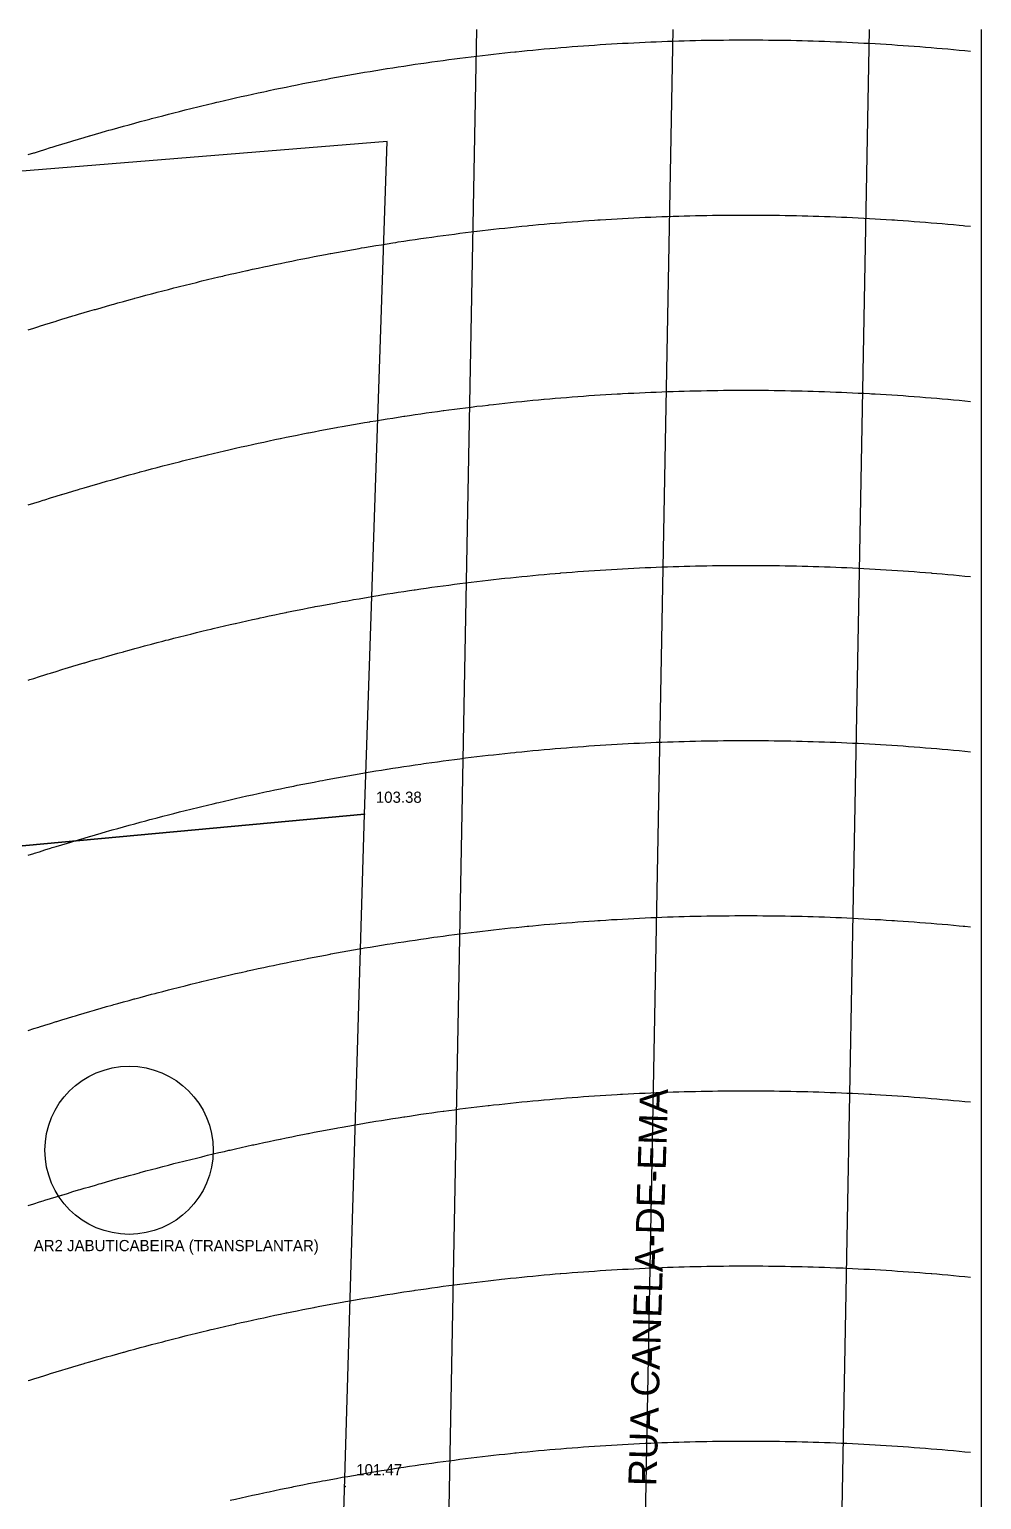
# Model space of a CAD drawing. Header units: metres. Extents: x -14.2 to 26.2, y -13.1 to 40.
# Drawn here: x 9.22 to 26.2, y 13.77 to 40 of the extents above; entities that cross this region are included whole.
import ezdxf

# ---------------------------------------------------------------- set-up
doc = ezdxf.new("R2010")
doc.units = ezdxf.units.M
for name, color, linetype in [('ARVORES', 94, 'Continuous'), ('CONFRONTANTES', 8, 'Continuous'), ('COTAS_TERRENO', 2, 'Continuous'), ('CURVAS_050', 62, 'Continuous'), ('CURVAS_1M', 3, 'Continuous'), ('LOTE', 1, 'Continuous'), ('PASSEIO', 8, 'Continuous'), ('RUAS', 9, 'Continuous'), ('TEXTOS', 7, 'Continuous')]:
    doc.layers.add(name, color=color, linetype=linetype)

msp = doc.modelspace()

# ---------------------------------------------------------------- linework, layer by layer
at = {"layer": 'ARVORES'}
msp.add_circle((11, 20), 1.5, dxfattribs=at)
at = {"layer": 'CONFRONTANTES'}
msp.add_lwpolyline([(-1, 24.5), (15.2, 26), (15.6, 38), (-1.6, 36.6)], close=True, dxfattribs=at)
at = {"layer": 'COTAS_TERRENO'}
for p in [(15.2, 26, 103.382), (14.85, 14, 101.472)]:
    msp.add_point(p, dxfattribs=at)
at = {"layer": 'CURVAS_050'}
for points, elevation in [([(9.2, 37.765), (9.3, 37.796), (9.311, 37.8), (9.4, 37.828), (9.5, 37.859), (9.6, 37.89), (9.631, 37.9), (9.7, 37.921), (9.8, 37.952), (9.9, 37.982), (9.959, 38), (10, 38.012), (10.1, 38.042), (10.2, 38.072), (10.295, 38.1), (10.3, 38.101), (10.4, 38.13), (10.5, 38.159), (10.6, 38.188), (10.642, 38.2), (10.7, 38.216), (10.8, 38.244), (10.9, 38.272), (11, 38.3), (11, 38.3), (11.1, 38.327), (11.2, 38.354), (11.3, 38.381), (11.37, 38.4), (11.4, 38.408), (11.5, 38.434), (11.6, 38.46), (11.7, 38.486), (11.753, 38.5), (11.8, 38.512), (11.9, 38.537), (12, 38.563), (12.1, 38.587), (12.151, 38.6), (12.2, 38.612), (12.3, 38.636), (12.4, 38.66), (12.5, 38.684), (12.566, 38.7), (12.6, 38.708), (12.7, 38.731), (12.8, 38.755), (12.9, 38.777), (13, 38.8), (13, 38.8), (13.1, 38.822), (13.2, 38.844), (13.3, 38.866), (13.4, 38.888), (13.456, 38.9), (13.5, 38.909), (13.6, 38.931), (13.7, 38.951), (13.8, 38.972), (13.9, 38.992), (13.938, 39), (14, 39.013), (14.1, 39.032), (14.2, 39.052), (14.3, 39.071), (14.4, 39.091), (14.45, 39.1), (14.5, 39.109), (14.6, 39.128), (14.7, 39.146), (14.8, 39.165), (14.9, 39.182), (15, 39.2), (15, 39.2), (15.1, 39.217), (15.2, 39.235), (15.3, 39.251), (15.4, 39.268), (15.5, 39.284), (15.597, 39.3), (15.6, 39.301), (15.7, 39.316), (15.8, 39.332), (15.9, 39.347), (16, 39.362), (16.1, 39.377), (16.2, 39.392), (16.256, 39.4), (16.3, 39.406), (16.4, 39.42), (16.5, 39.434), (16.6, 39.448), (16.7, 39.461), (16.8, 39.474), (16.9, 39.487), (17, 39.5), (17, 39.5), (17.1, 39.512), (17.2, 39.525), (17.3, 39.536), (17.4, 39.548), (17.5, 39.559), (17.6, 39.57), (17.7, 39.581), (17.8, 39.592), (17.877, 39.6), (17.9, 39.602), (18, 39.612), (18.1, 39.622), (18.2, 39.632), (18.3, 39.641), (18.4, 39.651), (18.5, 39.659), (18.6, 39.668), (18.7, 39.676), (18.8, 39.684), (18.9, 39.692), (19, 39.7), (19, 39.7), (19.1, 39.707), (19.2, 39.714), (19.3, 39.721), (19.4, 39.728), (19.5, 39.734), (19.6, 39.74), (19.7, 39.746), (19.8, 39.752), (19.9, 39.757), (20, 39.762), (20.1, 39.767), (20.2, 39.772), (20.3, 39.776), (20.4, 39.781), (20.5, 39.784), (20.6, 39.788), (20.7, 39.791), (20.8, 39.795), (20.9, 39.797), (21, 39.8), (21, 39.8), (21.1, 39.802), (21.2, 39.805), (21.3, 39.806), (21.4, 39.808), (21.5, 39.809), (21.6, 39.81), (21.7, 39.811), (21.8, 39.812), (21.9, 39.812), (22, 39.812), (22.1, 39.812), (22.2, 39.812), (22.3, 39.811), (22.4, 39.81), (22.5, 39.809), (22.6, 39.808), (22.7, 39.806), (22.8, 39.805), (22.9, 39.802), (23, 39.8), (23, 39.8), (23.1, 39.797), (23.2, 39.795), (23.3, 39.791), (23.4, 39.788), (23.5, 39.784), (23.6, 39.781), (23.7, 39.776), (23.8, 39.772), (23.9, 39.767), (24, 39.762), (24.1, 39.757), (24.2, 39.752), (24.3, 39.746), (24.4, 39.74), (24.5, 39.734), (24.6, 39.728), (24.7, 39.721), (24.8, 39.714), (24.9, 39.707), (25, 39.7), (25, 39.7), (25.1, 39.692), (25.2, 39.684), (25.3, 39.676), (25.4, 39.668), (25.5, 39.659), (25.6, 39.651), (25.7, 39.641), (25.8, 39.632), (25.9, 39.622), (26, 39.612)], 105.5), ([(9.2, 31.514), (9.3, 31.546), (9.4, 31.578), (9.47, 31.6), (9.5, 31.609), (9.6, 31.64), (9.7, 31.671), (9.793, 31.7), (9.8, 31.702), (9.9, 31.732), (10, 31.762), (10.1, 31.792), (10.126, 31.8), (10.2, 31.822), (10.3, 31.851), (10.4, 31.88), (10.468, 31.9), (10.5, 31.909), (10.6, 31.938), (10.7, 31.966), (10.8, 31.994), (10.82, 32), (10.9, 32.022), (11, 32.05), (11.1, 32.077), (11.183, 32.1), (11.2, 32.105), (11.3, 32.131), (11.4, 32.158), (11.5, 32.184), (11.56, 32.2), (11.6, 32.21), (11.7, 32.236), (11.8, 32.262), (11.9, 32.287), (11.95, 32.3), (12, 32.312), (12.1, 32.337), (12.2, 32.362), (12.3, 32.386), (12.356, 32.4), (12.4, 32.411), (12.5, 32.434), (12.6, 32.458), (12.7, 32.481), (12.781, 32.5), (12.8, 32.505), (12.9, 32.527), (13, 32.55), (13.1, 32.572), (13.2, 32.595), (13.225, 32.6), (13.3, 32.616), (13.4, 32.638), (13.5, 32.659), (13.6, 32.681), (13.693, 32.7), (13.7, 32.701), (13.8, 32.722), (13.9, 32.742), (14, 32.763), (14.1, 32.782), (14.19, 32.8), (14.2, 32.802), (14.3, 32.821), (14.4, 32.841), (14.5, 32.859), (14.6, 32.878), (14.7, 32.896), (14.72, 32.9), (14.8, 32.915), (14.9, 32.932), (15, 32.95), (15.1, 32.967), (15.2, 32.985), (15.292, 33), (15.3, 33.001), (15.4, 33.018), (15.5, 33.034), (15.6, 33.051), (15.7, 33.066), (15.8, 33.082), (15.9, 33.097), (15.917, 33.1), (16, 33.112), (16.1, 33.127), (16.2, 33.142), (16.3, 33.156), (16.4, 33.17), (16.5, 33.184), (16.6, 33.198), (16.615, 33.2), (16.7, 33.211), (16.8, 33.224), (16.9, 33.237), (17, 33.25), (17.1, 33.262), (17.2, 33.275), (17.3, 33.286), (17.4, 33.298), (17.418, 33.3), (17.5, 33.309), (17.6, 33.32), (17.7, 33.331), (17.8, 33.342), (17.9, 33.352), (18, 33.362), (18.1, 33.372), (18.2, 33.382), (18.3, 33.391), (18.395, 33.4), (18.4, 33.401), (18.5, 33.409), (18.6, 33.418), (18.7, 33.426), (18.8, 33.435), (18.9, 33.442), (19, 33.45), (19.1, 33.457), (19.2, 33.465), (19.3, 33.471), (19.4, 33.478), (19.5, 33.484), (19.6, 33.491), (19.7, 33.496), (19.764, 33.5), (19.8, 33.502), (19.9, 33.507), (20, 33.512), (20.1, 33.517), (20.2, 33.522), (20.3, 33.526), (20.4, 33.53), (20.5, 33.534), (20.6, 33.538), (20.7, 33.541), (20.8, 33.544), (20.9, 33.547), (21, 33.55), (21.1, 33.552), (21.2, 33.554), (21.3, 33.556), (21.4, 33.558), (21.5, 33.559), (21.6, 33.56), (21.7, 33.561), (21.8, 33.562), (21.9, 33.562), (22, 33.562), (22.1, 33.562), (22.2, 33.562), (22.3, 33.561), (22.4, 33.56), (22.5, 33.559), (22.6, 33.558), (22.7, 33.556), (22.8, 33.554), (22.9, 33.552), (23, 33.55), (23.1, 33.547), (23.2, 33.544), (23.3, 33.541), (23.4, 33.538), (23.5, 33.534), (23.6, 33.53), (23.7, 33.526), (23.8, 33.522), (23.9, 33.517), (24, 33.512), (24.1, 33.507), (24.2, 33.502), (24.236, 33.5), (24.3, 33.496), (24.4, 33.491), (24.5, 33.484), (24.6, 33.478), (24.7, 33.471), (24.8, 33.465), (24.9, 33.457), (25, 33.45), (25.1, 33.442), (25.2, 33.435), (25.3, 33.426), (25.4, 33.418), (25.5, 33.409), (25.6, 33.401), (25.605, 33.4), (25.7, 33.391), (25.8, 33.382), (25.9, 33.372), (26, 33.362)], 104.5), ([(9.2, 25.265), (9.3, 25.296), (9.311, 25.3), (9.4, 25.328), (9.5, 25.359), (9.6, 25.39), (9.631, 25.4), (9.7, 25.421), (9.8, 25.452), (9.9, 25.482), (9.959, 25.5), (10, 25.512), (10.1, 25.542), (10.2, 25.572), (10.295, 25.6), (10.3, 25.601), (10.4, 25.63), (10.5, 25.659), (10.6, 25.688), (10.642, 25.7), (10.7, 25.716), (10.8, 25.744), (10.9, 25.772), (11, 25.8), (11, 25.8), (11.1, 25.827), (11.2, 25.854), (11.3, 25.881), (11.37, 25.9), (11.4, 25.908), (11.5, 25.934), (11.6, 25.96), (11.7, 25.986), (11.753, 26), (11.8, 26.012), (11.9, 26.037), (12, 26.063), (12.1, 26.087), (12.151, 26.1), (12.2, 26.112), (12.3, 26.136), (12.4, 26.16), (12.5, 26.184), (12.566, 26.2), (12.6, 26.208), (12.7, 26.231), (12.8, 26.255), (12.9, 26.277), (13, 26.3), (13, 26.3), (13.1, 26.322), (13.2, 26.344), (13.3, 26.366), (13.4, 26.388), (13.456, 26.4), (13.5, 26.409), (13.6, 26.431), (13.7, 26.451), (13.8, 26.472), (13.9, 26.492), (13.938, 26.5), (14, 26.513), (14.1, 26.532), (14.2, 26.552), (14.3, 26.571), (14.4, 26.591), (14.45, 26.6), (14.5, 26.609), (14.6, 26.628), (14.7, 26.646), (14.8, 26.665), (14.9, 26.682), (15, 26.7), (15, 26.7), (15.1, 26.717), (15.2, 26.735), (15.3, 26.751), (15.4, 26.768), (15.5, 26.784), (15.597, 26.8), (15.6, 26.801), (15.7, 26.816), (15.8, 26.832), (15.9, 26.847), (16, 26.862), (16.1, 26.877), (16.2, 26.892), (16.256, 26.9), (16.3, 26.906), (16.4, 26.92), (16.5, 26.934), (16.6, 26.948), (16.7, 26.961), (16.8, 26.974), (16.9, 26.987), (17, 27), (17, 27), (17.1, 27.012), (17.2, 27.025), (17.3, 27.036), (17.4, 27.048), (17.5, 27.059), (17.6, 27.07), (17.7, 27.081), (17.8, 27.092), (17.877, 27.1), (17.9, 27.102), (18, 27.112), (18.1, 27.122), (18.2, 27.132), (18.3, 27.141), (18.4, 27.151), (18.5, 27.159), (18.6, 27.168), (18.7, 27.176), (18.8, 27.184), (18.9, 27.192), (19, 27.2), (19, 27.2), (19.1, 27.207), (19.2, 27.214), (19.3, 27.221), (19.4, 27.228), (19.5, 27.234), (19.6, 27.241), (19.7, 27.246), (19.8, 27.252), (19.9, 27.257), (20, 27.262), (20.1, 27.267), (20.2, 27.272), (20.3, 27.276), (20.4, 27.281), (20.5, 27.284), (20.6, 27.288), (20.7, 27.291), (20.8, 27.295), (20.9, 27.297), (21, 27.3), (21, 27.3), (21.1, 27.302), (21.2, 27.305), (21.3, 27.306), (21.4, 27.308), (21.5, 27.309), (21.6, 27.31), (21.7, 27.311), (21.8, 27.312), (21.9, 27.312), (22, 27.312), (22.1, 27.312), (22.2, 27.312), (22.3, 27.311), (22.4, 27.31), (22.5, 27.309), (22.6, 27.308), (22.7, 27.306), (22.8, 27.305), (22.9, 27.302), (23, 27.3), (23, 27.3), (23.1, 27.297), (23.2, 27.295), (23.3, 27.291), (23.4, 27.288), (23.5, 27.284), (23.6, 27.281), (23.7, 27.276), (23.8, 27.272), (23.9, 27.267), (24, 27.262), (24.1, 27.257), (24.2, 27.252), (24.3, 27.246), (24.4, 27.241), (24.5, 27.234), (24.6, 27.228), (24.7, 27.221), (24.8, 27.214), (24.9, 27.207), (25, 27.2), (25, 27.2), (25.1, 27.192), (25.2, 27.184), (25.3, 27.176), (25.4, 27.168), (25.5, 27.159), (25.6, 27.151), (25.7, 27.141), (25.8, 27.132), (25.9, 27.122), (26, 27.112)], 103.5), ([(9.2, 19.014), (9.3, 19.046), (9.4, 19.078), (9.47, 19.1), (9.5, 19.109), (9.6, 19.14), (9.7, 19.171), (9.793, 19.2), (9.8, 19.202), (9.9, 19.232), (10, 19.262), (10.1, 19.292), (10.126, 19.3), (10.2, 19.322), (10.3, 19.351), (10.4, 19.38), (10.468, 19.4), (10.5, 19.409), (10.6, 19.438), (10.7, 19.466), (10.8, 19.494), (10.82, 19.5), (10.9, 19.522), (11, 19.55), (11.1, 19.577), (11.183, 19.6), (11.2, 19.605), (11.3, 19.631), (11.4, 19.658), (11.5, 19.684), (11.56, 19.7), (11.6, 19.71), (11.7, 19.736), (11.8, 19.762), (11.9, 19.787), (11.95, 19.8), (12, 19.812), (12.1, 19.837), (12.2, 19.862), (12.3, 19.886), (12.356, 19.9), (12.4, 19.911), (12.5, 19.934), (12.6, 19.958), (12.7, 19.981), (12.781, 20), (12.8, 20.005), (12.9, 20.027), (13, 20.05), (13.1, 20.072), (13.2, 20.095), (13.225, 20.1), (13.3, 20.116), (13.4, 20.138), (13.5, 20.159), (13.6, 20.181), (13.693, 20.2), (13.7, 20.201), (13.8, 20.222), (13.9, 20.242), (14, 20.263), (14.1, 20.282), (14.19, 20.3), (14.2, 20.302), (14.3, 20.321), (14.4, 20.34), (14.5, 20.359), (14.6, 20.378), (14.7, 20.396), (14.72, 20.4), (14.8, 20.415), (14.9, 20.432), (15, 20.45), (15.1, 20.467), (15.2, 20.485), (15.292, 20.5), (15.3, 20.501), (15.4, 20.518), (15.5, 20.534), (15.6, 20.551), (15.7, 20.566), (15.8, 20.582), (15.9, 20.597), (15.917, 20.6), (16, 20.612), (16.1, 20.627), (16.2, 20.642), (16.3, 20.656), (16.4, 20.67), (16.5, 20.684), (16.6, 20.698), (16.615, 20.7), (16.7, 20.711), (16.8, 20.724), (16.9, 20.737), (17, 20.75), (17.1, 20.762), (17.2, 20.774), (17.3, 20.786), (17.4, 20.798), (17.418, 20.8), (17.5, 20.809), (17.6, 20.82), (17.7, 20.831), (17.8, 20.842), (17.9, 20.852), (18, 20.862), (18.1, 20.872), (18.2, 20.882), (18.3, 20.891), (18.395, 20.9), (18.4, 20.901), (18.5, 20.909), (18.6, 20.918), (18.7, 20.926), (18.8, 20.935), (18.9, 20.942), (19, 20.95), (19.1, 20.957), (19.2, 20.965), (19.3, 20.971), (19.4, 20.978), (19.5, 20.984), (19.6, 20.991), (19.7, 20.996), (19.764, 21), (19.8, 21.002), (19.9, 21.007), (20, 21.012), (20.1, 21.017), (20.2, 21.022), (20.3, 21.026), (20.4, 21.03), (20.5, 21.034), (20.6, 21.038), (20.7, 21.041), (20.8, 21.044), (20.9, 21.047), (21, 21.05), (21.1, 21.052), (21.2, 21.054), (21.3, 21.056), (21.4, 21.058), (21.5, 21.059), (21.6, 21.06), (21.7, 21.061), (21.8, 21.062), (21.9, 21.062), (22, 21.062), (22.1, 21.062), (22.2, 21.062), (22.3, 21.061), (22.4, 21.06), (22.5, 21.059), (22.6, 21.058), (22.7, 21.056), (22.8, 21.054), (22.9, 21.052), (23, 21.05), (23.1, 21.047), (23.2, 21.044), (23.3, 21.041), (23.4, 21.038), (23.5, 21.034), (23.6, 21.03), (23.7, 21.026), (23.8, 21.022), (23.9, 21.017), (24, 21.012), (24.1, 21.007), (24.2, 21.002), (24.236, 21), (24.3, 20.996), (24.4, 20.991), (24.5, 20.984), (24.6, 20.978), (24.7, 20.971), (24.8, 20.965), (24.9, 20.957), (25, 20.95), (25.1, 20.942), (25.2, 20.935), (25.3, 20.926), (25.4, 20.918), (25.5, 20.909), (25.6, 20.901), (25.605, 20.9), (25.7, 20.891), (25.8, 20.882), (25.9, 20.872), (26, 20.862)], 102.5), ([(12.8, 13.755), (12.9, 13.777), (13, 13.8), (13, 13.8), (13.1, 13.822), (13.2, 13.844), (13.3, 13.866), (13.4, 13.888), (13.456, 13.9), (13.5, 13.909), (13.6, 13.931), (13.7, 13.951), (13.8, 13.972), (13.9, 13.992), (13.938, 14), (14, 14.013), (14.1, 14.032), (14.2, 14.052), (14.3, 14.071), (14.4, 14.091), (14.45, 14.1), (14.5, 14.109), (14.6, 14.128), (14.7, 14.146), (14.8, 14.165), (14.9, 14.182), (15, 14.2), (15, 14.2), (15.1, 14.217), (15.2, 14.235), (15.3, 14.251), (15.4, 14.268), (15.5, 14.284), (15.597, 14.3), (15.6, 14.301), (15.7, 14.316), (15.8, 14.332), (15.9, 14.347), (16, 14.362), (16.1, 14.377), (16.2, 14.392), (16.256, 14.4), (16.3, 14.406), (16.4, 14.42), (16.5, 14.434), (16.6, 14.448), (16.7, 14.461), (16.8, 14.474), (16.9, 14.487), (17, 14.5), (17, 14.5), (17.1, 14.512), (17.2, 14.525), (17.3, 14.536), (17.4, 14.548), (17.5, 14.559), (17.6, 14.57), (17.7, 14.581), (17.8, 14.592), (17.877, 14.6), (17.9, 14.602), (18, 14.612), (18.1, 14.622), (18.2, 14.632), (18.3, 14.641), (18.4, 14.651), (18.5, 14.659), (18.6, 14.668), (18.7, 14.676), (18.8, 14.684), (18.9, 14.692), (19, 14.7), (19, 14.7), (19.1, 14.707), (19.2, 14.714), (19.3, 14.721), (19.4, 14.728), (19.5, 14.734), (19.6, 14.741), (19.7, 14.746), (19.8, 14.752), (19.9, 14.757), (20, 14.762), (20.1, 14.767), (20.2, 14.772), (20.3, 14.776), (20.4, 14.781), (20.5, 14.784), (20.6, 14.788), (20.7, 14.791), (20.8, 14.795), (20.9, 14.797), (21, 14.8), (21, 14.8), (21.1, 14.802), (21.2, 14.805), (21.3, 14.806), (21.4, 14.808), (21.5, 14.809), (21.6, 14.81), (21.7, 14.811), (21.8, 14.812), (21.9, 14.812), (22, 14.812), (22.1, 14.812), (22.2, 14.812), (22.3, 14.811), (22.4, 14.81), (22.5, 14.809), (22.6, 14.808), (22.7, 14.806), (22.8, 14.805), (22.9, 14.802), (23, 14.8), (23, 14.8), (23.1, 14.797), (23.2, 14.795), (23.3, 14.791), (23.4, 14.788), (23.5, 14.784), (23.6, 14.781), (23.7, 14.776), (23.8, 14.772), (23.9, 14.767), (24, 14.762), (24.1, 14.757), (24.2, 14.752), (24.3, 14.746), (24.4, 14.741), (24.5, 14.734), (24.6, 14.728), (24.7, 14.721), (24.8, 14.714), (24.9, 14.707), (25, 14.7), (25, 14.7), (25.1, 14.692), (25.2, 14.684), (25.3, 14.676), (25.4, 14.668), (25.5, 14.659), (25.6, 14.651), (25.7, 14.641), (25.8, 14.632), (25.9, 14.622), (26, 14.612)], 101.5)]:
    msp.add_lwpolyline(points, dxfattribs=dict(at, elevation=elevation))
at = {"layer": 'CURVAS_1M'}
for points, elevation in [([(9.2, 34.639), (9.3, 34.671), (9.391, 34.7), (9.4, 34.703), (9.5, 34.734), (9.6, 34.765), (9.7, 34.796), (9.712, 34.8), (9.8, 34.827), (9.9, 34.857), (10, 34.887), (10.042, 34.9), (10.1, 34.917), (10.2, 34.947), (10.3, 34.976), (10.381, 35), (10.4, 35.005), (10.5, 35.034), (10.6, 35.063), (10.7, 35.091), (10.731, 35.1), (10.8, 35.119), (10.9, 35.147), (11, 35.175), (11.091, 35.2), (11.1, 35.202), (11.2, 35.229), (11.3, 35.256), (11.4, 35.283), (11.464, 35.3), (11.5, 35.309), (11.6, 35.335), (11.7, 35.361), (11.8, 35.387), (11.851, 35.4), (11.9, 35.412), (12, 35.437), (12.1, 35.462), (12.2, 35.487), (12.253, 35.5), (12.3, 35.511), (12.4, 35.536), (12.5, 35.559), (12.6, 35.583), (12.673, 35.6), (12.7, 35.606), (12.8, 35.63), (12.9, 35.652), (13, 35.675), (13.1, 35.697), (13.112, 35.7), (13.2, 35.719), (13.3, 35.741), (13.4, 35.763), (13.5, 35.784), (13.574, 35.8), (13.6, 35.806), (13.7, 35.826), (13.8, 35.847), (13.9, 35.867), (14, 35.888), (14.063, 35.9), (14.1, 35.907), (14.2, 35.927), (14.3, 35.946), (14.4, 35.965), (14.5, 35.984), (14.584, 36), (14.6, 36.003), (14.7, 36.021), (14.8, 36.04), (14.9, 36.057), (15, 36.075), (15.1, 36.092), (15.145, 36.1), (15.2, 36.11), (15.3, 36.126), (15.4, 36.143), (15.5, 36.159), (15.6, 36.176), (15.7, 36.191), (15.755, 36.2), (15.8, 36.207), (15.9, 36.222), (16, 36.237), (16.1, 36.252), (16.2, 36.267), (16.3, 36.281), (16.4, 36.295), (16.432, 36.3), (16.5, 36.309), (16.6, 36.323), (16.7, 36.336), (16.8, 36.349), (16.9, 36.362), (17, 36.375), (17.1, 36.387), (17.2, 36.4), (17.204, 36.4), (17.3, 36.411), (17.4, 36.423), (17.5, 36.434), (17.6, 36.445), (17.7, 36.456), (17.8, 36.467), (17.9, 36.477), (18, 36.487), (18.1, 36.497), (18.127, 36.5), (18.2, 36.507), (18.3, 36.516), (18.4, 36.526), (18.5, 36.534), (18.6, 36.543), (18.7, 36.551), (18.8, 36.559), (18.9, 36.567), (19, 36.575), (19.1, 36.582), (19.2, 36.59), (19.3, 36.596), (19.355, 36.6), (19.4, 36.603), (19.5, 36.609), (19.6, 36.616), (19.7, 36.621), (19.8, 36.627), (19.9, 36.632), (20, 36.637), (20.1, 36.642), (20.2, 36.647), (20.3, 36.651), (20.4, 36.656), (20.5, 36.659), (20.6, 36.663), (20.7, 36.666), (20.8, 36.67), (20.9, 36.672), (21, 36.675), (21.1, 36.677), (21.2, 36.679), (21.3, 36.681), (21.4, 36.683), (21.5, 36.684), (21.6, 36.685), (21.7, 36.686), (21.8, 36.687), (21.9, 36.687), (22, 36.687), (22.1, 36.687), (22.2, 36.687), (22.3, 36.686), (22.4, 36.685), (22.5, 36.684), (22.6, 36.683), (22.7, 36.681), (22.8, 36.679), (22.9, 36.677), (23, 36.675), (23.1, 36.672), (23.2, 36.67), (23.3, 36.666), (23.4, 36.663), (23.5, 36.659), (23.6, 36.656), (23.7, 36.651), (23.8, 36.647), (23.9, 36.642), (24, 36.637), (24.1, 36.632), (24.2, 36.627), (24.3, 36.621), (24.4, 36.616), (24.5, 36.609), (24.6, 36.603), (24.645, 36.6), (24.7, 36.596), (24.8, 36.59), (24.9, 36.582), (25, 36.575), (25.1, 36.567), (25.2, 36.559), (25.3, 36.551), (25.4, 36.543), (25.5, 36.534), (25.6, 36.526), (25.7, 36.516), (25.8, 36.507), (25.873, 36.5), (25.9, 36.497), (26, 36.487)], 105), ([(9.2, 28.39), (9.233, 28.4), (9.3, 28.421), (9.4, 28.453), (9.5, 28.484), (9.55, 28.5), (9.6, 28.515), (9.7, 28.546), (9.8, 28.577), (9.876, 28.6), (9.9, 28.607), (10, 28.637), (10.1, 28.667), (10.2, 28.697), (10.21, 28.7), (10.3, 28.726), (10.4, 28.755), (10.5, 28.784), (10.555, 28.8), (10.6, 28.813), (10.7, 28.841), (10.8, 28.869), (10.9, 28.897), (10.91, 28.9), (11, 28.925), (11.1, 28.952), (11.2, 28.979), (11.276, 29), (11.3, 29.006), (11.4, 29.033), (11.5, 29.059), (11.6, 29.085), (11.656, 29.1), (11.7, 29.111), (11.8, 29.137), (11.9, 29.162), (12, 29.188), (12.05, 29.2), (12.1, 29.212), (12.2, 29.237), (12.3, 29.261), (12.4, 29.286), (12.461, 29.3), (12.5, 29.309), (12.6, 29.333), (12.7, 29.356), (12.8, 29.379), (12.89, 29.4), (12.9, 29.402), (13, 29.425), (13.1, 29.447), (13.2, 29.469), (13.3, 29.491), (13.34, 29.5), (13.4, 29.513), (13.5, 29.534), (13.6, 29.556), (13.7, 29.576), (13.8, 29.597), (13.815, 29.6), (13.9, 29.617), (14, 29.638), (14.1, 29.657), (14.2, 29.677), (14.3, 29.696), (14.319, 29.7), (14.4, 29.716), (14.5, 29.734), (14.6, 29.753), (14.7, 29.771), (14.8, 29.79), (14.859, 29.8), (14.9, 29.807), (15, 29.825), (15.1, 29.842), (15.2, 29.86), (15.3, 29.876), (15.4, 29.893), (15.443, 29.9), (15.5, 29.909), (15.6, 29.926), (15.7, 29.941), (15.8, 29.957), (15.9, 29.972), (16, 29.987), (16.084, 30), (16.1, 30.002), (16.2, 30.017), (16.3, 30.031), (16.4, 30.045), (16.5, 30.059), (16.6, 30.073), (16.7, 30.086), (16.8, 30.099), (16.804, 30.1), (16.9, 30.112), (17, 30.125), (17.1, 30.137), (17.2, 30.15), (17.3, 30.161), (17.4, 30.173), (17.5, 30.184), (17.6, 30.195), (17.641, 30.2), (17.7, 30.206), (17.8, 30.217), (17.9, 30.227), (18, 30.237), (18.1, 30.247), (18.2, 30.257), (18.3, 30.266), (18.4, 30.276), (18.5, 30.284), (18.6, 30.293), (18.684, 30.3), (18.7, 30.301), (18.8, 30.309), (18.9, 30.317), (19, 30.325), (19.1, 30.332), (19.2, 30.34), (19.3, 30.346), (19.4, 30.353), (19.5, 30.359), (19.6, 30.365), (19.7, 30.371), (19.8, 30.377), (19.9, 30.382), (20, 30.387), (20.1, 30.392), (20.2, 30.397), (20.269, 30.4), (20.3, 30.401), (20.4, 30.405), (20.5, 30.409), (20.6, 30.413), (20.7, 30.416), (20.8, 30.419), (20.9, 30.422), (21, 30.425), (21.1, 30.427), (21.2, 30.429), (21.3, 30.431), (21.4, 30.433), (21.5, 30.434), (21.6, 30.435), (21.7, 30.436), (21.8, 30.437), (21.9, 30.437), (22, 30.437), (22.1, 30.437), (22.2, 30.437), (22.3, 30.436), (22.4, 30.435), (22.5, 30.434), (22.6, 30.433), (22.7, 30.431), (22.8, 30.429), (22.9, 30.427), (23, 30.425), (23.1, 30.422), (23.2, 30.419), (23.3, 30.416), (23.4, 30.413), (23.5, 30.409), (23.6, 30.405), (23.7, 30.401), (23.731, 30.4), (23.8, 30.397), (23.9, 30.392), (24, 30.387), (24.1, 30.382), (24.2, 30.377), (24.3, 30.371), (24.4, 30.365), (24.5, 30.359), (24.6, 30.353), (24.7, 30.346), (24.8, 30.34), (24.9, 30.332), (25, 30.325), (25.1, 30.317), (25.2, 30.309), (25.3, 30.301), (25.316, 30.3), (25.4, 30.293), (25.5, 30.284), (25.6, 30.276), (25.7, 30.266), (25.8, 30.257), (25.9, 30.247), (26, 30.237)], 104), ([(9.2, 22.14), (9.3, 22.171), (9.391, 22.2), (9.4, 22.203), (9.5, 22.234), (9.6, 22.265), (9.7, 22.296), (9.712, 22.3), (9.8, 22.327), (9.9, 22.357), (10, 22.387), (10.042, 22.4), (10.1, 22.417), (10.2, 22.447), (10.3, 22.476), (10.381, 22.5), (10.4, 22.505), (10.5, 22.534), (10.6, 22.563), (10.7, 22.591), (10.731, 22.6), (10.8, 22.619), (10.9, 22.647), (11, 22.675), (11.091, 22.7), (11.1, 22.702), (11.2, 22.729), (11.3, 22.756), (11.4, 22.783), (11.464, 22.8), (11.5, 22.809), (11.6, 22.835), (11.7, 22.861), (11.8, 22.887), (11.851, 22.9), (11.9, 22.912), (12, 22.937), (12.1, 22.962), (12.2, 22.987), (12.253, 23), (12.3, 23.011), (12.4, 23.036), (12.5, 23.059), (12.6, 23.083), (12.673, 23.1), (12.7, 23.106), (12.8, 23.13), (12.9, 23.152), (13, 23.175), (13.1, 23.197), (13.112, 23.2), (13.2, 23.219), (13.3, 23.241), (13.4, 23.263), (13.5, 23.284), (13.574, 23.3), (13.6, 23.306), (13.7, 23.326), (13.8, 23.347), (13.9, 23.367), (14, 23.388), (14.063, 23.4), (14.1, 23.407), (14.2, 23.427), (14.3, 23.446), (14.4, 23.465), (14.5, 23.484), (14.584, 23.5), (14.6, 23.503), (14.7, 23.521), (14.8, 23.54), (14.9, 23.557), (15, 23.575), (15.1, 23.592), (15.145, 23.6), (15.2, 23.61), (15.3, 23.626), (15.4, 23.643), (15.5, 23.659), (15.6, 23.676), (15.7, 23.691), (15.755, 23.7), (15.8, 23.707), (15.9, 23.722), (16, 23.737), (16.1, 23.752), (16.2, 23.767), (16.3, 23.781), (16.4, 23.795), (16.432, 23.8), (16.5, 23.809), (16.6, 23.823), (16.7, 23.836), (16.8, 23.849), (16.9, 23.862), (17, 23.875), (17.1, 23.887), (17.2, 23.9), (17.204, 23.9), (17.3, 23.911), (17.4, 23.923), (17.5, 23.934), (17.6, 23.945), (17.7, 23.956), (17.8, 23.967), (17.9, 23.977), (18, 23.987), (18.1, 23.997), (18.127, 24), (18.2, 24.007), (18.3, 24.016), (18.4, 24.026), (18.5, 24.034), (18.6, 24.043), (18.7, 24.051), (18.8, 24.059), (18.9, 24.067), (19, 24.075), (19.1, 24.082), (19.2, 24.09), (19.3, 24.096), (19.355, 24.1), (19.4, 24.103), (19.5, 24.109), (19.6, 24.116), (19.7, 24.121), (19.8, 24.127), (19.9, 24.132), (20, 24.137), (20.1, 24.142), (20.2, 24.147), (20.3, 24.151), (20.4, 24.156), (20.5, 24.159), (20.6, 24.163), (20.7, 24.166), (20.8, 24.17), (20.9, 24.172), (21, 24.175), (21.1, 24.177), (21.2, 24.179), (21.3, 24.181), (21.4, 24.183), (21.5, 24.184), (21.6, 24.185), (21.7, 24.186), (21.8, 24.187), (21.9, 24.187), (22, 24.187), (22.1, 24.187), (22.2, 24.187), (22.3, 24.186), (22.4, 24.185), (22.5, 24.184), (22.6, 24.183), (22.7, 24.181), (22.8, 24.179), (22.9, 24.177), (23, 24.175), (23.1, 24.172), (23.2, 24.17), (23.3, 24.166), (23.4, 24.163), (23.5, 24.159), (23.6, 24.156), (23.7, 24.151), (23.8, 24.147), (23.9, 24.142), (24, 24.137), (24.1, 24.132), (24.2, 24.127), (24.3, 24.121), (24.4, 24.116), (24.5, 24.109), (24.6, 24.103), (24.645, 24.1), (24.7, 24.096), (24.8, 24.09), (24.9, 24.082), (25, 24.075), (25.1, 24.067), (25.2, 24.059), (25.3, 24.051), (25.4, 24.043), (25.5, 24.034), (25.6, 24.026), (25.7, 24.016), (25.8, 24.007), (25.873, 24), (25.9, 23.997), (26, 23.987)], 103), ([(9.2, 15.89), (9.233, 15.9), (9.3, 15.921), (9.4, 15.953), (9.5, 15.984), (9.55, 16), (9.6, 16.015), (9.7, 16.046), (9.8, 16.077), (9.876, 16.1), (9.9, 16.107), (10, 16.137), (10.1, 16.167), (10.2, 16.197), (10.21, 16.2), (10.3, 16.226), (10.4, 16.255), (10.5, 16.284), (10.555, 16.3), (10.6, 16.313), (10.7, 16.341), (10.8, 16.369), (10.9, 16.397), (10.91, 16.4), (11, 16.425), (11.1, 16.452), (11.2, 16.479), (11.276, 16.5), (11.3, 16.506), (11.4, 16.533), (11.5, 16.559), (11.6, 16.585), (11.656, 16.6), (11.7, 16.611), (11.8, 16.637), (11.9, 16.662), (12, 16.688), (12.05, 16.7), (12.1, 16.712), (12.2, 16.737), (12.3, 16.761), (12.4, 16.786), (12.461, 16.8), (12.5, 16.809), (12.6, 16.833), (12.7, 16.856), (12.8, 16.88), (12.89, 16.9), (12.9, 16.902), (13, 16.925), (13.1, 16.947), (13.2, 16.97), (13.3, 16.991), (13.34, 17), (13.4, 17.013), (13.5, 17.034), (13.6, 17.056), (13.7, 17.076), (13.8, 17.097), (13.815, 17.1), (13.9, 17.117), (14, 17.138), (14.1, 17.157), (14.2, 17.177), (14.3, 17.196), (14.319, 17.2), (14.4, 17.216), (14.5, 17.234), (14.6, 17.253), (14.7, 17.271), (14.8, 17.29), (14.859, 17.3), (14.9, 17.307), (15, 17.325), (15.1, 17.342), (15.2, 17.36), (15.3, 17.376), (15.4, 17.393), (15.443, 17.4), (15.5, 17.409), (15.6, 17.426), (15.7, 17.441), (15.8, 17.457), (15.9, 17.472), (16, 17.487), (16.084, 17.5), (16.1, 17.502), (16.2, 17.517), (16.3, 17.531), (16.4, 17.545), (16.5, 17.559), (16.6, 17.573), (16.7, 17.586), (16.8, 17.599), (16.804, 17.6), (16.9, 17.612), (17, 17.625), (17.1, 17.637), (17.2, 17.65), (17.3, 17.661), (17.4, 17.673), (17.5, 17.684), (17.6, 17.695), (17.641, 17.7), (17.7, 17.706), (17.8, 17.717), (17.9, 17.727), (18, 17.737), (18.1, 17.747), (18.2, 17.757), (18.3, 17.766), (18.4, 17.776), (18.5, 17.784), (18.6, 17.793), (18.684, 17.8), (18.7, 17.801), (18.8, 17.809), (18.9, 17.817), (19, 17.825), (19.1, 17.832), (19.2, 17.84), (19.3, 17.846), (19.4, 17.853), (19.5, 17.859), (19.6, 17.865), (19.7, 17.871), (19.8, 17.877), (19.9, 17.882), (20, 17.887), (20.1, 17.892), (20.2, 17.897), (20.269, 17.9), (20.3, 17.901), (20.4, 17.905), (20.5, 17.909), (20.6, 17.913), (20.7, 17.916), (20.8, 17.919), (20.9, 17.922), (21, 17.925), (21.1, 17.927), (21.2, 17.929), (21.3, 17.931), (21.4, 17.933), (21.5, 17.934), (21.6, 17.935), (21.7, 17.936), (21.8, 17.937), (21.9, 17.937), (22, 17.937), (22.1, 17.937), (22.2, 17.937), (22.3, 17.936), (22.4, 17.935), (22.5, 17.934), (22.6, 17.933), (22.7, 17.931), (22.8, 17.929), (22.9, 17.927), (23, 17.925), (23.1, 17.922), (23.2, 17.919), (23.3, 17.916), (23.4, 17.913), (23.5, 17.909), (23.6, 17.905), (23.7, 17.901), (23.731, 17.9), (23.8, 17.897), (23.9, 17.892), (24, 17.887), (24.1, 17.882), (24.2, 17.877), (24.3, 17.871), (24.4, 17.865), (24.5, 17.859), (24.6, 17.853), (24.7, 17.846), (24.8, 17.84), (24.9, 17.832), (25, 17.825), (25.1, 17.817), (25.2, 17.809), (25.3, 17.801), (25.316, 17.8), (25.4, 17.793), (25.5, 17.784), (25.6, 17.776), (25.7, 17.766), (25.8, 17.757), (25.9, 17.747), (26, 17.737)], 102)]:
    msp.add_lwpolyline(points, dxfattribs=dict(at, elevation=elevation))
at = {"layer": 'LOTE'}
msp.add_lwpolyline([(0, 0), (12, 0), (14.5, 2.5), (15.2, 26), (-1, 24.5)], close=True, dxfattribs=at)
at = {"layer": 'PASSEIO'}
for points in [[(-14, -2), (12, -2), (16.5, 2.5), (17.2, 40)], [(-14, -9), (10.2, -9), (23.5, 2), (24.2, 40)], [(26.2, -11), (26.2, 40)]]:
    msp.add_lwpolyline(points, dxfattribs=at)
at = {"layer": 'RUAS'}
msp.add_lwpolyline([(-14, -5.5), (11, -5.5), (20, 2.2), (20.7, 40)], dxfattribs=at)

# ---------------------------------------------------------------- texts
at = {"layer": 'ARVORES'}
msp.add_text('AR2 JABUTICABEIRA (TRANSPLANTAR)', height=0.2, dxfattribs=at).set_placement((9.3, 18.2))
at = {"layer": 'COTAS_TERRENO'}
for s, p in [('103.38', (15.4, 26.2)), ('101.47', (15.05, 14.2))]:
    msp.add_text(s, height=0.2, dxfattribs=at).set_placement(p)
at = {"layer": 'TEXTOS'}
msp.add_text('RUA CANELA-DE-EMA', height=0.5, rotation=88.3, dxfattribs=at).set_placement((20.4, 14))

doc.saveas('drawing.dxf')
